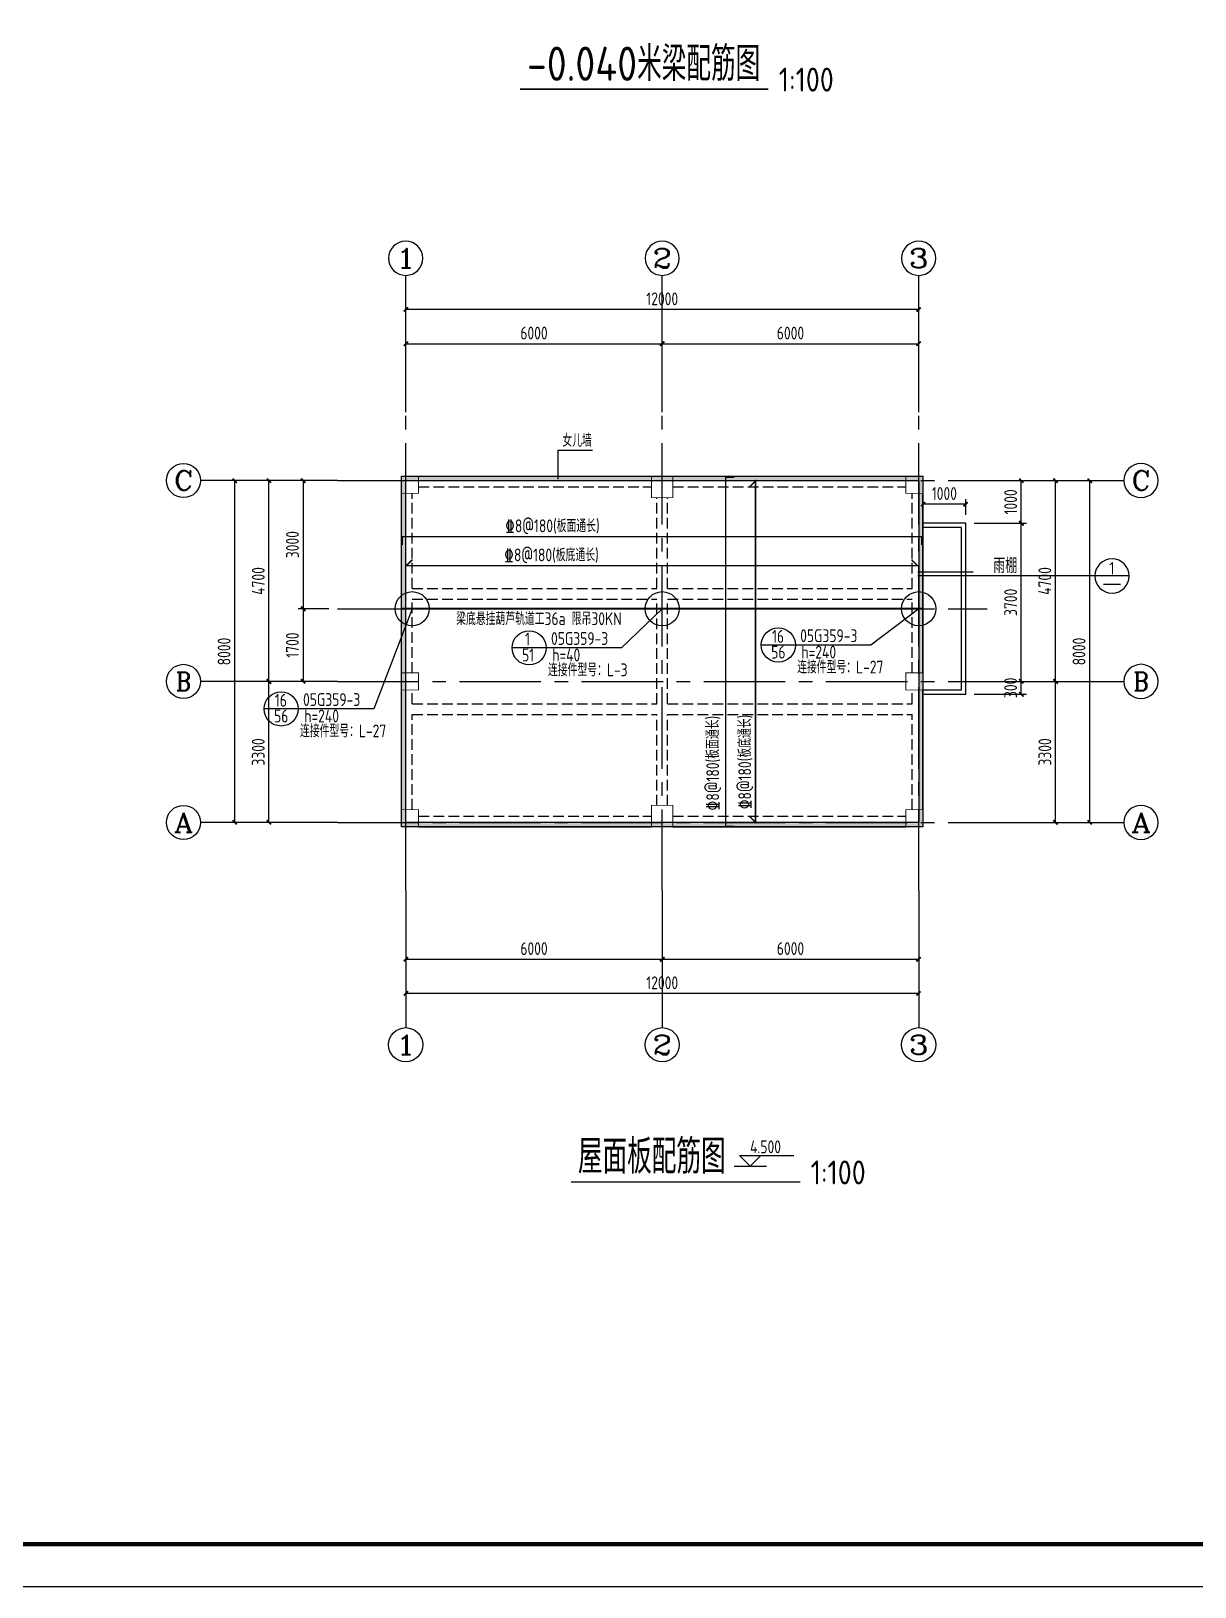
# Model space of a CAD drawing. Header units: millimetres. Extents: x 893615 to 896608, y 39650 to 40458.
# Drawn here: x 896025.1 to 896297.3, y 39650.1 to 40014.1 of the extents above; entities that cross this region are included whole.
import ezdxf
from ezdxf.enums import TextEntityAlignment as Align

# ---------------------------------------------------------------- set-up
doc = ezdxf.new("R2010")
doc.units = ezdxf.units.MM
doc.header["$LTSCALE"] = 1000
doc.header["$MEASUREMENT"] = 0
for name, pattern in [('( Hidden )', [0.375, 0.25, -0.125]), ('2', [18.5, 12, -3, 0.5, -3]), ('3', [500, 300, -200]), ('CENTER2', [28.575, 19.05, -3.175, 3.175, -3.175]), ('DASH', [0.35, 0.25, -0.1])]:
    doc.linetypes.add(name, pattern=pattern)
for name, color, linetype in [('AXIS', 3, 'Continuous'), ('AXIS_TEXT', 7, 'Continuous'), ('DIM', 7, 'Continuous'), ('DOTE', 1, 'Continuous'), ('PUB_DIM', 3, 'Continuous'), ('TEXT', 4, 'Continuous'), ('WALL', 9, 'Continuous'), ('文字', 7, 'Continuous'), ('柱', 2, 'Continuous'), ('标注', 4, 'Continuous'), ('梁', 4, 'Continuous'), ('梁虚线', 134, '3'), ('楼板正筋文字', 7, 'Continuous'), ('楼板正筋钢筋', 24, 'Continuous'), ('楼板负筋文字', 7, 'Continuous'), ('楼板负筋钢筋', 1, 'Continuous')]:
    doc.layers.add(name, color=color, linetype=linetype)
doc.styles.add('_HZTXT', font='txt.shx', dxfattribs={"width": 0.8, "bigfont": 'HZTXT.shx'})
doc.styles.add('_TCH_AXIS', font='COMPLEX', dxfattribs={"bigfont": 'GBCBIG'})
doc.styles.add('COMP', font='COMPLEX', dxfattribs={"bigfont": 'hztxt'})
doc.styles.add('COMPLEX', font='COMPLEX')
doc.styles.add('GBHZ', font='gbenor.shx', dxfattribs={"width": 0.9, "bigfont": 'gbcbig.shx'})
doc.dimstyles.new('Y100', dxfattribs={"dimscale": 0, "dimtxt": 3, "dimasz": 0.01, "dimexe": 1.2, "dimexo": 2, "dimgap": 1, "dimtad": 1, "dimdec": 0, "dimlfac": 100, "dimzin": 0, "dimdsep": 46, "dimtxsty": 'GBHZ', "dimblk": 'DX', "dimcen": 0.09, "dimdle": 1, "dimclrd": 7, "dimclre": 7, "dimclrt": 7, "dimadec": 0, "dimazin": 0, "dimtfac": 1, "dimtdec": 0, "dimtix": 1, "dimtmove": 2, "dimatfit": 3, "dimldrblk": 'DX', "dimfxl": 0, "dimtolj": 1, "dimtzin": 0, "dimarcsym": 0})

# ---------------------------------------------------------------- blocks, each defined once
blk = doc.blocks.new('_INDEX')
blk.add_line((-0.5, 0), (0.5, 0))
blk.add_circle((0, 0), 0.5)
at = {"style": 'COMP'}
for tag, width, p, p2 in [('1', 2.333333, (-0.17, 0.05), (0.17, 0.05)), ('-', 1.166667, (-0.17, -0.39), (0.17, -0.39))]:
    blk.add_attdef(tag, text='', height=0.34, dxfattribs=dict(at, width=width)).set_placement(p, p2, align=Align.FIT)
blk = doc.blocks.new('_AXISO')
blk.add_circle((0, 0), 0.5)
at = {"layer": 'AXIS_TEXT', "style": 'COMPLEX', "width": 1.041667}
blk.add_attdef('A', text='', height=0.56, dxfattribs=at).set_placement((-0.25, -0.28), (0.25, -0.28), align=Align.FIT)
blk = doc.blocks.new('DX')
at = {"color": 0, "linetype": 'ByBlock', "const_width": 40}
blk.add_lwpolyline([(-54, -51), (46, 49)], dxfattribs=at)
blk = doc.blocks.new('*D44')
at = {"layer": 'Defpoints', "color": 0, "transparency": 16777216}
for p in [(896112.72, 39812.97), (896172.72, 39812.97), (896172.72, 39796.97)]:
    blk.add_point(p, dxfattribs=at)
at = {"layer": 'dim', "color": 7, "lineweight": -2, "transparency": 16777216}
for p, q in [((896112.72, 39810.97), (896112.72, 39795.77)), ((896172.72, 39810.97), (896172.72, 39795.77)), ((896112.73, 39796.97), (896172.71, 39796.97))]:
    blk.add_line(p, q, dxfattribs=at)
at = {"layer": 'dim', "color": 7, "lineweight": -2, "transparency": 16777216, "xscale": 0.01, "yscale": 0.01, "zscale": 0.01, "rotation": 180}
blk.add_blockref('DX', (896112.72, 39796.97), dxfattribs=at)
at = {"layer": 'dim', "color": 7, "lineweight": -2, "transparency": 16777216, "xscale": 0.01, "yscale": 0.01, "zscale": 0.01}
blk.add_blockref('DX', (896172.72, 39796.97), dxfattribs=at)
at = {"layer": 'dim', "color": 7, "transparency": 16777216, "insert": (896142.72, 39799.47), "char_height": 3, "attachment_point": 5, "style": 'GBHZ'}
blk.add_mtext('\\A1;6000', dxfattribs=at)
blk = doc.blocks.new('*D45')
at = {"layer": 'Defpoints', "color": 0, "transparency": 16777216}
for p in [(896172.72, 39812.97), (896232.72, 39812.97), (896232.72, 39796.97)]:
    blk.add_point(p, dxfattribs=at)
at = {"layer": 'dim', "color": 7, "lineweight": -2, "transparency": 16777216}
for p, q in [((896172.72, 39810.97), (896172.72, 39795.77)), ((896232.72, 39810.97), (896232.72, 39795.77)), ((896172.73, 39796.97), (896232.71, 39796.97))]:
    blk.add_line(p, q, dxfattribs=at)
at = {"layer": 'dim', "color": 7, "lineweight": -2, "transparency": 16777216, "xscale": 0.01, "yscale": 0.01, "zscale": 0.01, "rotation": 180}
blk.add_blockref('DX', (896172.72, 39796.97), dxfattribs=at)
at = {"layer": 'dim', "color": 7, "lineweight": -2, "transparency": 16777216, "xscale": 0.01, "yscale": 0.01, "zscale": 0.01}
blk.add_blockref('DX', (896232.72, 39796.97), dxfattribs=at)
at = {"layer": 'dim', "color": 7, "transparency": 16777216, "insert": (896202.72, 39799.47), "char_height": 3, "attachment_point": 5, "style": 'GBHZ'}
blk.add_mtext('\\A1;6000', dxfattribs=at)
blk = doc.blocks.new('*D46')
at = {"layer": 'Defpoints', "color": 0, "transparency": 16777216}
for p in [(896112.72, 39812.97), (896232.72, 39812.97), (896112.72, 39788.97)]:
    blk.add_point(p, dxfattribs=at)
at = {"layer": 'dim', "color": 7, "lineweight": -2, "transparency": 16777216}
for p, q in [((896112.72, 39810.97), (896112.72, 39787.77)), ((896232.72, 39810.97), (896232.72, 39787.77)), ((896232.71, 39788.97), (896112.73, 39788.97))]:
    blk.add_line(p, q, dxfattribs=at)
at = {"layer": 'dim', "color": 7, "lineweight": -2, "transparency": 16777216, "xscale": 0.01, "yscale": 0.01, "zscale": 0.01, "rotation": 180}
blk.add_blockref('DX', (896112.72, 39788.97), dxfattribs=at)
at = {"layer": 'dim', "color": 7, "lineweight": -2, "transparency": 16777216, "xscale": 0.01, "yscale": 0.01, "zscale": 0.01}
blk.add_blockref('DX', (896232.72, 39788.97), dxfattribs=at)
at = {"layer": 'dim', "color": 7, "transparency": 16777216, "insert": (896172.72, 39791.47), "char_height": 3, "attachment_point": 5, "style": 'GBHZ'}
blk.add_mtext('\\A1;12000', dxfattribs=at)
blk = doc.blocks.new('*D47')
at = {"layer": 'Defpoints', "color": 0, "transparency": 16777216}
for p in [(896072.72, 39908.97), (896096.72, 39908.97), (896096.72, 39828.97)]:
    blk.add_point(p, dxfattribs=at)
at = {"layer": 'dim', "color": 7, "lineweight": -2, "transparency": 16777216}
for p, q in [((896094.72, 39908.97), (896071.52, 39908.97)), ((896072.72, 39828.98), (896072.72, 39908.96)), ((896094.72, 39828.97), (896071.52, 39828.97))]:
    blk.add_line(p, q, dxfattribs=at)
at = {"layer": 'dim', "color": 7, "lineweight": -2, "transparency": 16777216, "xscale": 0.01, "yscale": 0.01, "zscale": 0.01}
for p, rotation in [((896072.72, 39908.97), 90), ((896072.72, 39828.97), 270)]:
    blk.add_blockref('DX', p, dxfattribs=dict(at, rotation=rotation))
at = {"layer": 'dim', "color": 7, "transparency": 16777216, "insert": (896070.22, 39868.97), "char_height": 3, "attachment_point": 5, "rotation": 90, "style": 'GBHZ'}
blk.add_mtext('\\A1;8000', dxfattribs=at)
blk = doc.blocks.new('*D48')
at = {"layer": 'Defpoints', "color": 0, "transparency": 16777216}
for p in [(896172.72, 39940.97), (896112.72, 39924.97), (896172.72, 39924.97)]:
    blk.add_point(p, dxfattribs=at)
at = {"layer": 'dim', "color": 7, "lineweight": -2, "transparency": 16777216}
for p, q in [((896112.72, 39926.97), (896112.72, 39942.17)), ((896172.72, 39926.97), (896172.72, 39942.17)), ((896112.73, 39940.97), (896172.71, 39940.97))]:
    blk.add_line(p, q, dxfattribs=at)
at = {"layer": 'dim', "color": 7, "lineweight": -2, "transparency": 16777216, "xscale": 0.01, "yscale": 0.01, "zscale": 0.01, "rotation": 180}
blk.add_blockref('DX', (896112.72, 39940.97), dxfattribs=at)
at = {"layer": 'dim', "color": 7, "lineweight": -2, "transparency": 16777216, "xscale": 0.01, "yscale": 0.01, "zscale": 0.01}
blk.add_blockref('DX', (896172.72, 39940.97), dxfattribs=at)
at = {"layer": 'dim', "color": 7, "transparency": 16777216, "insert": (896142.72, 39943.47), "char_height": 3, "attachment_point": 5, "style": 'GBHZ'}
blk.add_mtext('\\A1;6000', dxfattribs=at)
blk = doc.blocks.new('*D49')
at = {"layer": 'Defpoints', "color": 0, "transparency": 16777216}
for p in [(896232.72, 39940.97), (896172.72, 39924.97), (896232.72, 39924.97)]:
    blk.add_point(p, dxfattribs=at)
at = {"layer": 'dim', "color": 7, "lineweight": -2, "transparency": 16777216}
for p, q in [((896172.72, 39926.97), (896172.72, 39942.17)), ((896232.72, 39926.97), (896232.72, 39942.17)), ((896172.73, 39940.97), (896232.71, 39940.97))]:
    blk.add_line(p, q, dxfattribs=at)
at = {"layer": 'dim', "color": 7, "lineweight": -2, "transparency": 16777216, "xscale": 0.01, "yscale": 0.01, "zscale": 0.01, "rotation": 180}
blk.add_blockref('DX', (896172.72, 39940.97), dxfattribs=at)
at = {"layer": 'dim', "color": 7, "lineweight": -2, "transparency": 16777216, "xscale": 0.01, "yscale": 0.01, "zscale": 0.01}
blk.add_blockref('DX', (896232.72, 39940.97), dxfattribs=at)
at = {"layer": 'dim', "color": 7, "transparency": 16777216, "insert": (896202.72, 39943.47), "char_height": 3, "attachment_point": 5, "style": 'GBHZ'}
blk.add_mtext('\\A1;6000', dxfattribs=at)
blk = doc.blocks.new('*D50')
at = {"layer": 'Defpoints', "color": 0, "transparency": 16777216}
for p in [(896112.72, 39948.97), (896112.72, 39924.97), (896232.72, 39924.97)]:
    blk.add_point(p, dxfattribs=at)
at = {"layer": 'dim', "color": 7, "lineweight": -2, "transparency": 16777216}
for p, q in [((896112.72, 39926.97), (896112.72, 39950.17)), ((896232.71, 39948.97), (896112.73, 39948.97)), ((896232.72, 39926.97), (896232.72, 39950.17))]:
    blk.add_line(p, q, dxfattribs=at)
at = {"layer": 'dim', "color": 7, "lineweight": -2, "transparency": 16777216, "xscale": 0.01, "yscale": 0.01, "zscale": 0.01, "rotation": 180}
blk.add_blockref('DX', (896112.72, 39948.97), dxfattribs=at)
at = {"layer": 'dim', "color": 7, "lineweight": -2, "transparency": 16777216, "xscale": 0.01, "yscale": 0.01, "zscale": 0.01}
blk.add_blockref('DX', (896232.72, 39948.97), dxfattribs=at)
at = {"layer": 'dim', "color": 7, "transparency": 16777216, "insert": (896172.72, 39951.47), "char_height": 3, "attachment_point": 5, "style": 'GBHZ'}
blk.add_mtext('\\A1;12000', dxfattribs=at)
blk = doc.blocks.new('*D51')
at = {"layer": 'Defpoints', "color": 0, "transparency": 16777216}
for p in [(896080.72, 39861.97), (896096.72, 39861.97), (896096.72, 39828.97)]:
    blk.add_point(p, dxfattribs=at)
at = {"layer": 'dim', "color": 7, "lineweight": -2, "transparency": 16777216}
for p, q in [((896094.72, 39861.97), (896079.52, 39861.97)), ((896080.72, 39828.98), (896080.72, 39861.96)), ((896094.72, 39828.97), (896079.52, 39828.97))]:
    blk.add_line(p, q, dxfattribs=at)
at = {"layer": 'dim', "color": 7, "lineweight": -2, "transparency": 16777216, "xscale": 0.01, "yscale": 0.01, "zscale": 0.01}
for p, rotation in [((896080.72, 39861.97), 90), ((896080.72, 39828.97), 270)]:
    blk.add_blockref('DX', p, dxfattribs=dict(at, rotation=rotation))
at = {"layer": 'dim', "color": 7, "transparency": 16777216, "insert": (896078.22, 39845.47), "char_height": 3, "attachment_point": 5, "rotation": 90, "style": 'GBHZ'}
blk.add_mtext('\\A1;3300', dxfattribs=at)
blk = doc.blocks.new('*D52')
at = {"layer": 'Defpoints', "color": 0, "transparency": 16777216}
for p in [(896080.72, 39908.97), (896096.72, 39908.97), (896096.72, 39861.97)]:
    blk.add_point(p, dxfattribs=at)
at = {"layer": 'dim', "color": 7, "lineweight": -2, "transparency": 16777216}
for p, q in [((896094.72, 39908.97), (896079.52, 39908.97)), ((896080.72, 39861.98), (896080.72, 39908.96)), ((896094.72, 39861.97), (896079.52, 39861.97))]:
    blk.add_line(p, q, dxfattribs=at)
at = {"layer": 'dim', "color": 7, "lineweight": -2, "transparency": 16777216, "xscale": 0.01, "yscale": 0.01, "zscale": 0.01}
for p, rotation in [((896080.72, 39908.97), 90), ((896080.72, 39861.97), 270)]:
    blk.add_blockref('DX', p, dxfattribs=dict(at, rotation=rotation))
at = {"layer": 'dim', "color": 7, "transparency": 16777216, "insert": (896078.22, 39885.47), "char_height": 3, "attachment_point": 5, "rotation": 90, "style": 'GBHZ'}
blk.add_mtext('\\A1;4700', dxfattribs=at)
blk = doc.blocks.new('*D53')
at = {"layer": 'Defpoints', "color": 0, "transparency": 16777216}
for p in [(896248.72, 39908.97), (896272.72, 39908.97), (896248.72, 39828.97)]:
    blk.add_point(p, dxfattribs=at)
at = {"layer": 'dim', "color": 7, "lineweight": -2, "transparency": 16777216}
for p, q in [((896250.72, 39908.97), (896273.92, 39908.97)), ((896272.72, 39828.98), (896272.72, 39908.96)), ((896250.72, 39828.97), (896273.92, 39828.97))]:
    blk.add_line(p, q, dxfattribs=at)
at = {"layer": 'dim', "color": 7, "lineweight": -2, "transparency": 16777216, "xscale": 0.01, "yscale": 0.01, "zscale": 0.01}
for p, rotation in [((896272.72, 39908.97), 90), ((896272.72, 39828.97), 270)]:
    blk.add_blockref('DX', p, dxfattribs=dict(at, rotation=rotation))
at = {"layer": 'dim', "color": 7, "transparency": 16777216, "insert": (896270.22, 39868.97), "char_height": 3, "attachment_point": 5, "rotation": 90, "style": 'GBHZ'}
blk.add_mtext('\\A1;8000', dxfattribs=at)
blk = doc.blocks.new('*D54')
at = {"layer": 'Defpoints', "color": 0, "transparency": 16777216}
for p in [(896248.72, 39861.97), (896264.72, 39861.97), (896248.72, 39828.97)]:
    blk.add_point(p, dxfattribs=at)
at = {"layer": 'dim', "color": 7, "lineweight": -2, "transparency": 16777216}
for p, q in [((896250.72, 39861.97), (896265.92, 39861.97)), ((896264.72, 39828.98), (896264.72, 39861.96)), ((896250.72, 39828.97), (896265.92, 39828.97))]:
    blk.add_line(p, q, dxfattribs=at)
at = {"layer": 'dim', "color": 7, "lineweight": -2, "transparency": 16777216, "xscale": 0.01, "yscale": 0.01, "zscale": 0.01}
for p, rotation in [((896264.72, 39861.97), 90), ((896264.72, 39828.97), 270)]:
    blk.add_blockref('DX', p, dxfattribs=dict(at, rotation=rotation))
at = {"layer": 'dim', "color": 7, "transparency": 16777216, "insert": (896262.22, 39845.47), "char_height": 3, "attachment_point": 5, "rotation": 90, "style": 'GBHZ'}
blk.add_mtext('\\A1;3300', dxfattribs=at)
blk = doc.blocks.new('*D55')
at = {"layer": 'Defpoints', "color": 0, "transparency": 16777216}
for p in [(896248.72, 39908.97), (896264.72, 39908.97), (896248.72, 39861.97)]:
    blk.add_point(p, dxfattribs=at)
at = {"layer": 'dim', "color": 7, "lineweight": -2, "transparency": 16777216}
for p, q in [((896250.72, 39908.97), (896265.92, 39908.97)), ((896264.72, 39861.98), (896264.72, 39908.96)), ((896250.72, 39861.97), (896265.92, 39861.97))]:
    blk.add_line(p, q, dxfattribs=at)
at = {"layer": 'dim', "color": 7, "lineweight": -2, "transparency": 16777216, "xscale": 0.01, "yscale": 0.01, "zscale": 0.01}
for p, rotation in [((896264.72, 39908.97), 90), ((896264.72, 39861.97), 270)]:
    blk.add_blockref('DX', p, dxfattribs=dict(at, rotation=rotation))
at = {"layer": 'dim', "color": 7, "transparency": 16777216, "insert": (896262.22, 39885.47), "char_height": 3, "attachment_point": 5, "rotation": 90, "style": 'GBHZ'}
blk.add_mtext('\\A1;4700', dxfattribs=at)
blk = doc.blocks.new('*D56')
at = {"layer": 'Defpoints', "color": 0, "transparency": 16777216}
for p in [(896096.72, 39908.97), (896088.72, 39878.97), (896096.72, 39878.97)]:
    blk.add_point(p, dxfattribs=at)
at = {"layer": 'dim', "color": 7, "lineweight": -2, "transparency": 16777216}
for p, q in [((896094.72, 39908.97), (896087.52, 39908.97)), ((896088.72, 39908.96), (896088.72, 39878.98)), ((896094.72, 39878.97), (896087.52, 39878.97))]:
    blk.add_line(p, q, dxfattribs=at)
at = {"layer": 'dim', "color": 7, "lineweight": -2, "transparency": 16777216, "xscale": 0.01, "yscale": 0.01, "zscale": 0.01}
for p, rotation in [((896088.72, 39908.97), 90), ((896088.72, 39878.97), 270)]:
    blk.add_blockref('DX', p, dxfattribs=dict(at, rotation=rotation))
at = {"layer": 'dim', "color": 7, "transparency": 16777216, "insert": (896086.22, 39893.97), "char_height": 3, "attachment_point": 5, "rotation": 90, "style": 'GBHZ'}
blk.add_mtext('\\A1;3000', dxfattribs=at)
blk = doc.blocks.new('*D57')
at = {"layer": 'Defpoints', "color": 0, "transparency": 16777216}
for p in [(896096.72, 39878.97), (896088.72, 39861.97), (896096.72, 39861.97)]:
    blk.add_point(p, dxfattribs=at)
at = {"layer": 'dim', "color": 7, "lineweight": -2, "transparency": 16777216}
for p, q in [((896094.72, 39878.97), (896087.52, 39878.97)), ((896088.72, 39878.96), (896088.72, 39861.98)), ((896094.72, 39861.97), (896087.52, 39861.97))]:
    blk.add_line(p, q, dxfattribs=at)
at = {"layer": 'dim', "color": 7, "lineweight": -2, "transparency": 16777216, "xscale": 0.01, "yscale": 0.01, "zscale": 0.01}
for p, rotation in [((896088.72, 39878.97), 90), ((896088.72, 39861.97), 270)]:
    blk.add_blockref('DX', p, dxfattribs=dict(at, rotation=rotation))
at = {"layer": 'dim', "color": 7, "transparency": 16777216, "insert": (896086.22, 39870.47), "char_height": 3, "attachment_point": 5, "rotation": 90, "style": 'GBHZ'}
blk.add_mtext('\\A1;1700', dxfattribs=at)
blk = doc.blocks.new('*D36')
at = {"layer": 'Defpoints', "color": 0, "transparency": 16777216}
for p in [(896233.72, 39903.43), (896233.72, 39898.97), (896243.72, 39898.97)]:
    blk.add_point(p, dxfattribs=at)
at = {"layer": 'dim', "color": 7, "lineweight": -2, "transparency": 16777216}
for p, q in [((896233.72, 39900.97), (896233.72, 39904.63)), ((896243.71, 39903.43), (896233.73, 39903.43)), ((896243.72, 39900.97), (896243.72, 39904.63))]:
    blk.add_line(p, q, dxfattribs=at)
at = {"layer": 'dim', "color": 7, "lineweight": -2, "transparency": 16777216, "xscale": 0.01, "yscale": 0.01, "zscale": 0.01, "rotation": 180}
blk.add_blockref('DX', (896233.72, 39903.43), dxfattribs=at)
at = {"layer": 'dim', "color": 7, "lineweight": -2, "transparency": 16777216, "xscale": 0.01, "yscale": 0.01, "zscale": 0.01}
blk.add_blockref('DX', (896243.72, 39903.43), dxfattribs=at)
at = {"layer": 'dim', "color": 7, "transparency": 16777216, "insert": (896238.72, 39905.93), "char_height": 3, "attachment_point": 5, "style": 'GBHZ'}
blk.add_mtext('\\A1;1000', dxfattribs=at)
blk = doc.blocks.new('*D37')
at = {"layer": 'Defpoints', "color": 0, "transparency": 16777216}
for p in [(896243.72, 39861.97), (896256.72, 39861.97), (896243.72, 39858.97)]:
    blk.add_point(p, dxfattribs=at)
at = {"layer": 'dim', "color": 7, "lineweight": -2, "transparency": 16777216}
for p, q in [((896245.72, 39861.97), (896257.92, 39861.97)), ((896256.72, 39861.98), (896256.72, 39861.99)), ((896256.72, 39858.97), (896256.72, 39861.97)), ((896245.72, 39858.97), (896257.92, 39858.97)), ((896256.72, 39858.96), (896256.72, 39858.95))]:
    blk.add_line(p, q, dxfattribs=at)
at = {"layer": 'dim', "color": 7, "lineweight": -2, "transparency": 16777216, "xscale": 0.01, "yscale": 0.01, "zscale": 0.01}
for p, rotation in [((896256.72, 39861.97), 270), ((896256.72, 39858.97), 90)]:
    blk.add_blockref('DX', p, dxfattribs=dict(at, rotation=rotation))
at = {"layer": 'dim', "color": 7, "transparency": 16777216, "insert": (896254.22, 39860.47), "char_height": 3, "attachment_point": 5, "rotation": 90, "style": 'GBHZ'}
blk.add_mtext('\\A1;300', dxfattribs=at)
blk = doc.blocks.new('*D38')
at = {"layer": 'Defpoints', "color": 0, "transparency": 16777216}
for p in [(896243.72, 39898.97), (896256.72, 39898.97), (896243.72, 39861.97)]:
    blk.add_point(p, dxfattribs=at)
at = {"layer": 'dim', "color": 7, "lineweight": -2, "transparency": 16777216}
for p, q in [((896245.72, 39898.97), (896257.92, 39898.97)), ((896256.72, 39861.98), (896256.72, 39898.96)), ((896245.72, 39861.97), (896257.92, 39861.97))]:
    blk.add_line(p, q, dxfattribs=at)
at = {"layer": 'dim', "color": 7, "lineweight": -2, "transparency": 16777216, "xscale": 0.01, "yscale": 0.01, "zscale": 0.01}
for p, rotation in [((896256.72, 39898.97), 90), ((896256.72, 39861.97), 270)]:
    blk.add_blockref('DX', p, dxfattribs=dict(at, rotation=rotation))
at = {"layer": 'dim', "color": 7, "transparency": 16777216, "insert": (896254.22, 39880.47), "char_height": 3, "attachment_point": 5, "rotation": 90, "style": 'GBHZ'}
blk.add_mtext('\\A1;3700', dxfattribs=at)
blk = doc.blocks.new('*D39')
at = {"layer": 'Defpoints', "color": 0, "transparency": 16777216}
for p in [(896243.72, 39908.97), (896256.72, 39908.97), (896243.72, 39898.97)]:
    blk.add_point(p, dxfattribs=at)
at = {"layer": 'dim', "color": 7, "lineweight": -2, "transparency": 16777216}
for p, q in [((896245.72, 39908.97), (896257.92, 39908.97)), ((896256.72, 39898.98), (896256.72, 39908.96)), ((896245.72, 39898.97), (896257.92, 39898.97))]:
    blk.add_line(p, q, dxfattribs=at)
at = {"layer": 'dim', "color": 7, "lineweight": -2, "transparency": 16777216, "xscale": 0.01, "yscale": 0.01, "zscale": 0.01}
for p, rotation in [((896256.72, 39908.97), 90), ((896256.72, 39898.97), 270)]:
    blk.add_blockref('DX', p, dxfattribs=dict(at, rotation=rotation))
at = {"layer": 'dim', "color": 7, "transparency": 16777216, "insert": (896254.22, 39903.97), "char_height": 3, "attachment_point": 5, "rotation": 90, "style": 'GBHZ'}
blk.add_mtext('\\A1;1000', dxfattribs=at)

msp = doc.modelspace()

# ---------------------------------------------------------------- hatches: boundary and pattern name
at = {"layer": 'WALL'}
h = msp.add_hatch(dxfattribs=at)
h.set_pattern_fill('DOTS', color=256, scale=10, style=0)
h.set_pattern_definition([(0, (-748.5478, -233.89995), (0.3125, 0.625), [0, -0.625])])
h.paths.add_polyline_path([(896233.717, 39909.97), (896111.717, 39909.97), (896111.717, 39827.97), (896233.717, 39827.97)])
h.paths.add_polyline_path([(896232.717, 39908.97), (896232.717, 39828.97), (896112.717, 39828.97), (896112.717, 39908.97)], flags=16)

# ---------------------------------------------------------------- linework, layer by layer
at = {"color": 3, "linetype": 'Continuous'}
for p, q in [((896114.217, 39878.97), (896105.217, 39855.54)), ((896172.717, 39878.97), (896163.225, 39869.824)), ((896232.717, 39878.97), (896221.513, 39870.484)), ((896163.225, 39869.824), (896137.579, 39869.824)), ((896221.513, 39870.484), (896195.867, 39870.484)), ((896105.217, 39855.54), (896079.571, 39855.54))]:
    msp.add_line(p, q, dxfattribs=at)
msp.add_line((896588.431, 39650.145), (895747.431, 39650.145))
at = {"color": 0, "const_width": 1}
msp.add_lwpolyline([(896578.431, 39660.145), (895772.431, 39660.145), (895772.431, 40234.145), (896578.431, 40234.145)], close=True, dxfattribs=at)
for points in [[(896233.717, 39858.97), (896243.717, 39858.97), (896243.717, 39898.97), (896233.717, 39898.97)], [(896233.717, 39859.97), (896242.717, 39859.97), (896242.717, 39897.97), (896233.717, 39897.97)]]:
    msp.add_lwpolyline(points)
at = {"color": 6, "linetype": '2', "ltscale": 0.001, "const_width": 0.5}
msp.add_lwpolyline([(896111.717, 39878.97), (896233.717, 39878.97)], dxfattribs=at)
at = {"color": 3, "linetype": 'Continuous'}
for centre in [(896114.217, 39878.97), (896172.717, 39878.97), (896232.717, 39878.97), (896141.579, 39869.824), (896199.867, 39870.484), (896083.571, 39855.54)]:
    msp.add_circle(centre, 4, dxfattribs=at)
at = {"layer": 'AXIS', "color": 0}
for p, q in [((896112.717, 39924.97), (896112.717, 39956.97)), ((896172.717, 39924.97), (896172.717, 39956.97)), ((896232.717, 39924.97), (896232.717, 39956.97)), ((896096.717, 39908.97), (896064.717, 39908.97)), ((896248.717, 39908.97), (896280.717, 39908.97)), ((896096.717, 39861.97), (896064.717, 39861.97)), ((896248.717, 39861.97), (896280.717, 39861.97)), ((896096.717, 39828.97), (896064.717, 39828.97)), ((896248.717, 39828.97), (896280.717, 39828.97)), ((896112.717, 39812.97), (896112.717, 39780.97)), ((896172.717, 39812.97), (896172.717, 39780.97)), ((896232.717, 39812.97), (896232.717, 39780.97))]:
    msp.add_line(p, q, dxfattribs=at)
at = {"layer": 'DOTE', "linetype": 'CENTER2', "ltscale": 0.001}
for p, q in [((896112.717, 39812.97), (896112.717, 39924.97)), ((896172.717, 39812.97), (896172.717, 39924.97)), ((896232.717, 39812.97), (896232.717, 39924.97)), ((896096.717, 39908.97), (896248.717, 39908.97)), ((896096.717, 39878.97), (896248.717, 39878.97)), ((896096.717, 39861.97), (896248.717, 39861.97)), ((896096.717, 39828.97), (896248.717, 39828.97))]:
    msp.add_line(p, q, dxfattribs=at)
at = {"layer": 'PUB_DIM'}
for p, q in [((896263.086, 39886.65), (896232.542, 39886.65)), ((896281.392, 39886.65), (896250.981, 39886.65))]:
    msp.add_line(p, q, dxfattribs=at)
at = {"layer": 'PUB_DIM', "const_width": 0.3}
msp.add_lwpolyline([(896232.488, 39887.581), (896245.489, 39887.581)], dxfattribs=at)
at = {"layer": 'WALL'}
for p, q in [((896148.385, 39909.309), (896148.385, 39916.035)), ((896148.385, 39916.035), (896156.435, 39916.035)), ((896275.982, 39884.694), (896279.938, 39884.694))]:
    msp.add_line(p, q, dxfattribs=at)
at = {"layer": 'WALL', "linetype": '( Hidden )'}
for points in [[(896111.717, 39909.97), (896233.717, 39909.97), (896233.717, 39827.97), (896111.717, 39827.97)], [(896112.717, 39908.97), (896232.717, 39908.97), (896232.717, 39828.97), (896112.717, 39828.97)]]:
    msp.add_lwpolyline(points, close=True, dxfattribs=at)
at = {"layer": '文字', "color": 6, "const_width": 0.32}
for points in [[(896139.459, 40000.522), (896197.536, 40000.522)], [(896151.384, 39744.865), (896205.003, 39744.865)]]:
    msp.add_lwpolyline(points, dxfattribs=at)
at = {"layer": '文字', "linetype": 'Continuous', "lineweight": -2}
msp.add_lwpolyline([(896195.798, 39751.036), (896193.298, 39748.536), (896190.798, 39751.036), (896203.521, 39751.036)], dxfattribs=at)
at = {"layer": '柱', "const_width": 0.2}
for points in [[(896115.717, 39905.97), (896115.717, 39909.97), (896111.717, 39909.97), (896111.717, 39905.97)], [(896175.217, 39904.97), (896175.217, 39909.97), (896170.217, 39909.97), (896170.217, 39904.97)], [(896233.717, 39905.97), (896233.717, 39909.97), (896229.717, 39909.97), (896229.717, 39905.97)], [(896115.717, 39859.97), (896115.717, 39863.97), (896111.717, 39863.97), (896111.717, 39859.97)], [(896233.717, 39859.97), (896233.717, 39863.97), (896229.717, 39863.97), (896229.717, 39859.97)], [(896115.717, 39827.97), (896115.717, 39831.97), (896111.717, 39831.97), (896111.717, 39827.97)], [(896175.217, 39827.97), (896175.217, 39832.97), (896170.217, 39832.97), (896170.217, 39827.97)], [(896233.717, 39827.97), (896233.717, 39831.97), (896229.717, 39831.97), (896229.717, 39827.97)]]:
    msp.add_lwpolyline(points, close=True, dxfattribs=at)
at = {"layer": '标注'}
msp.add_line((896189.508, 39748.536), (896197.088, 39748.536), dxfattribs=at)
at = {"layer": '梁'}
for p, q in [((896115.717, 39909.97), (896170.217, 39909.97)), ((896175.217, 39909.97), (896229.717, 39909.97)), ((896111.717, 39863.97), (896111.717, 39905.97)), ((896233.717, 39863.97), (896233.717, 39905.97)), ((896111.717, 39831.97), (896111.717, 39859.97)), ((896233.717, 39831.97), (896233.717, 39859.97)), ((896115.717, 39827.97), (896170.217, 39827.97)), ((896175.217, 39827.97), (896229.717, 39827.97))]:
    msp.add_line(p, q, dxfattribs=at)
at = {"layer": '梁虚线', "linetype": 'DASH', "ltscale": 0.01}
for p, q in [((896114.217, 39883.72), (896114.217, 39905.97)), ((896115.717, 39907.47), (896170.217, 39907.47)), ((896171.467, 39883.72), (896171.467, 39904.97)), ((896173.967, 39883.72), (896173.967, 39904.97)), ((896175.217, 39907.47), (896229.717, 39907.47)), ((896231.217, 39883.72), (896231.217, 39905.97)), ((896114.217, 39883.72), (896171.467, 39883.72)), ((896173.967, 39883.72), (896231.217, 39883.72)), ((896114.217, 39863.97), (896114.217, 39881.22)), ((896114.217, 39881.22), (896171.467, 39881.22)), ((896171.467, 39856.72), (896171.467, 39881.22)), ((896173.967, 39856.72), (896173.967, 39881.22)), ((896173.967, 39881.22), (896231.217, 39881.22)), ((896231.217, 39863.97), (896231.217, 39881.22)), ((896114.217, 39856.72), (896114.217, 39859.97)), ((896231.217, 39856.72), (896231.217, 39859.97)), ((896114.217, 39856.72), (896171.467, 39856.72)), ((896114.217, 39831.97), (896114.217, 39854.22)), ((896114.217, 39854.22), (896171.467, 39854.22)), ((896171.467, 39832.97), (896171.467, 39854.22)), ((896173.967, 39856.72), (896231.217, 39856.72)), ((896173.967, 39832.97), (896173.967, 39854.22)), ((896173.967, 39854.22), (896231.217, 39854.22)), ((896231.217, 39831.97), (896231.217, 39854.22)), ((896115.717, 39830.47), (896170.217, 39830.47)), ((896175.217, 39830.47), (896229.717, 39830.47))]:
    msp.add_line(p, q, dxfattribs=at)
at = {"layer": '楼板正筋钢筋', "const_width": 0.35}
for points in [[(896193.126, 39830.432), (896194.54, 39829.018), (896194.54, 39908.858), (896193.126, 39907.444)], [(896114.275, 39890.459), (896112.861, 39889.045), (896232.464, 39889.045), (896231.05, 39890.46)]]:
    msp.add_lwpolyline(points, dxfattribs=at)
at = {"layer": '楼板负筋钢筋', "const_width": 0.35}
for points in [[(896189.554, 39828.068), (896187.554, 39828.068), (896187.554, 39909.767), (896189.554, 39909.767)], [(896111.932, 39893.852), (896111.932, 39895.852), (896233.414, 39895.852), (896233.414, 39893.852)]]:
    msp.add_lwpolyline(points, dxfattribs=at)

# ---------------------------------------------------------------- block references
at = {"layer": 'AXIS', "color": 0}
ref = msp.add_blockref('_AXISO', (896112.717, 39960.97), dxfattribs=dict(at, xscale=-8, yscale=8, zscale=8, rotation=180))
ref.add_attrib('A', '1', dxfattribs={"layer": 'AXIS_TEXT', "color": 0, "height": 4.525, "style": '_TCH_AXIS', "width": 2.333333}).set_placement((896110.455, 39958.707), (896114.98, 39958.707), align=Align.FIT)
ref = msp.add_blockref('_AXISO', (896172.717, 39960.97), dxfattribs=dict(at, xscale=-8, yscale=8, zscale=8, rotation=180))
ref.add_attrib('A', '2', dxfattribs={"layer": 'AXIS_TEXT', "color": 0, "height": 4.525, "style": '_TCH_AXIS', "width": 1.5}).set_placement((896170.455, 39958.707), (896174.98, 39958.707), align=Align.FIT)
ref = msp.add_blockref('_AXISO', (896232.717, 39960.97), dxfattribs=dict(at, xscale=-8, yscale=8, zscale=8, rotation=180))
ref.add_attrib('A', '3', dxfattribs={"layer": 'AXIS_TEXT', "color": 0, "height": 4.525, "style": '_TCH_AXIS', "width": 1.5}).set_placement((896230.455, 39958.707), (896234.98, 39958.707), align=Align.FIT)
ref = msp.add_blockref('_AXISO', (896060.717, 39908.97), dxfattribs=dict(at, xscale=8, yscale=8, zscale=8))
ref.add_attrib('A', 'C', dxfattribs={"layer": 'AXIS_TEXT', "color": 0, "height": 4.525, "style": '_TCH_AXIS', "width": 1.4}).set_placement((896058.455, 39906.707), (896062.98, 39906.707), align=Align.FIT)
ref = msp.add_blockref('_AXISO', (896284.717, 39908.97), dxfattribs=dict(at, xscale=-8, yscale=8, zscale=8))
ref.add_attrib('A', 'C', dxfattribs={"layer": 'AXIS_TEXT', "color": 0, "height": 4.525, "style": '_TCH_AXIS', "width": 1.4}).set_placement((896282.455, 39906.707), (896286.98, 39906.707), align=Align.FIT)
ref = msp.add_blockref('_AXISO', (896060.717, 39861.97), dxfattribs=dict(at, xscale=8, yscale=8, zscale=8))
ref.add_attrib('A', 'B', dxfattribs={"layer": 'AXIS_TEXT', "color": 0, "height": 4.353, "style": '_TCH_AXIS'}).set_placement((896058.956, 39859.794), (896062.479, 39859.794), align=Align.FIT)
ref = msp.add_blockref('_AXISO', (896284.717, 39861.97), dxfattribs=dict(at, xscale=-8, yscale=8, zscale=8))
ref.add_attrib('A', 'B', dxfattribs={"layer": 'AXIS_TEXT', "color": 0, "height": 4.353, "style": '_TCH_AXIS'}).set_placement((896282.956, 39859.794), (896286.479, 39859.794), align=Align.FIT)
ref = msp.add_blockref('_AXISO', (896060.717, 39828.97), dxfattribs=dict(at, xscale=8, yscale=8, zscale=8))
ref.add_attrib('A', 'A', dxfattribs={"layer": 'AXIS_TEXT', "color": 0, "height": 4.525, "style": '_TCH_AXIS', "width": 1.166667}).set_placement((896058.455, 39826.707), (896062.98, 39826.707), align=Align.FIT)
ref = msp.add_blockref('_AXISO', (896284.717, 39828.97), dxfattribs=dict(at, xscale=-8, yscale=8, zscale=8))
ref.add_attrib('A', 'A', dxfattribs={"layer": 'AXIS_TEXT', "color": 0, "height": 4.525, "style": '_TCH_AXIS', "width": 1.166667}).set_placement((896282.455, 39826.707), (896286.98, 39826.707), align=Align.FIT)
ref = msp.add_blockref('_AXISO', (896112.717, 39776.97), dxfattribs=dict(at, xscale=8, yscale=8, zscale=8))
ref.add_attrib('A', '1', dxfattribs={"layer": 'AXIS_TEXT', "color": 0, "height": 4.525, "style": '_TCH_AXIS', "width": 2.333333}).set_placement((896110.455, 39774.707), (896114.98, 39774.707), align=Align.FIT)
ref = msp.add_blockref('_AXISO', (896172.717, 39776.97), dxfattribs=dict(at, xscale=8, yscale=8, zscale=8))
ref.add_attrib('A', '2', dxfattribs={"layer": 'AXIS_TEXT', "color": 0, "height": 4.525, "style": '_TCH_AXIS', "width": 1.5}).set_placement((896170.455, 39774.707), (896174.98, 39774.707), align=Align.FIT)
ref = msp.add_blockref('_AXISO', (896232.717, 39776.97), dxfattribs=dict(at, xscale=8, yscale=8, zscale=8))
ref.add_attrib('A', '3', dxfattribs={"layer": 'AXIS_TEXT', "color": 0, "height": 4.525, "style": '_TCH_AXIS', "width": 1.5}).set_placement((896230.455, 39774.707), (896234.98, 39774.707), align=Align.FIT)
at = {"layer": 'PUB_DIM'}
ref = msp.add_blockref('_INDEX', (896277.941, 39886.65), dxfattribs=dict(at, xscale=-8, yscale=8, zscale=8))
ref.add_attrib('1', '1', dxfattribs={"layer": '0', "height": 2.72, "style": 'COMP', "width": 2.333333}).set_placement((896276.581, 39887.05), (896279.301, 39887.05), align=Align.FIT)

# ---------------------------------------------------------------- texts
at = {"color": 3, "linetype": 'Continuous', "style": 'GBHZ', "width": 0.9}
for s, p in [('1', (896140.622, 39870.38)), ('05G359-3', (896146.701, 39870.504)), ('16', (896198.403, 39870.997)), ('05G359-3', (896204.99, 39871.165)), ('51', (896139.928, 39866.661)), ('h=40', (896146.981, 39866.669)), ('56', (896198.216, 39867.322)), ('h=240', (896205.269, 39867.329)), ('连接件型号：L-3', (896145.995, 39863.174)), ('连接件型号：L-27', (896204.284, 39863.835)), ('16', (896082.107, 39856.052)), ('05G359-3', (896088.694, 39856.22)), ('56', (896081.92, 39852.378)), ('h=240', (896088.973, 39852.385)), ('连接件型号：L-27', (896087.988, 39848.89))]:
    msp.add_text(s, height=3, rotation=360, dxfattribs=at).set_placement(p)
at = {"layer": 'PUB_DIM', "style": '_HZTXT', "width": 0.8}
msp.add_text('雨棚', height=3.5, dxfattribs=at).set_placement((896250.165, 39887.321))
at = {"layer": 'TEXT', "linetype": '2', "style": 'GBHZ', "width": 0.9}
msp.add_text('梁底悬挂葫芦轨道工36a 限吊30KN    ', height=3, dxfattribs=at).set_placement((896124.53, 39875.142))
at = {"layer": '文字', "color": 6, "style": 'GBHZ'}
for s, height, p in [('-0.040米梁配筋图', 8, (896141.067, 40002.473)), ('1:100', 5.6, (896199.985, 39999.957)), ('屋面板配筋图', 8, (896152.991, 39746.817)), ('1:100', 5.6, (896207.452, 39744.301))]:
    msp.add_text(s, height=height, dxfattribs=at).set_placement(p)
at = {"layer": '文字', "linetype": 'Continuous', "lineweight": -2, "style": 'GBHZ', "width": 0.9}
for s, p in [('女儿墙', (896149.363, 39916.848)), ('4.500', (896193.268, 39751.598))]:
    msp.add_text(s, height=3, dxfattribs=at).set_placement(p)
at = {"layer": '楼板正筋文字', "style": 'GBHZ', "width": 0.9}
msp.add_text('%%1328@180(板底通长)', height=3, dxfattribs=at).set_placement((896135.719, 39890.061))
msp.add_text('%%1328@180(板底通长)', height=3, rotation=90, dxfattribs=at).set_placement((896193.524, 39832.034))
at = {"layer": '楼板负筋文字', "style": 'GBHZ', "width": 0.9}
msp.add_text('%%1328@180(板面通长)', height=3, dxfattribs=at).set_placement((896135.934, 39896.868))
msp.add_text('%%1328@180(板面通长)', height=3, rotation=90, dxfattribs=at).set_placement((896186.031, 39831.77))

# ---------------------------------------------------------------- dimensions: what is measured, and where the dimension line sits
at = {"layer": 'dim'}
for base, p1, p2, picture, middle in [((896112.717, 39948.97), (896232.717, 39924.97), (896112.717, 39924.97), '*D50', (896172.717, 39951.47)), ((896172.717, 39940.97), (896112.717, 39924.97), (896172.717, 39924.97), '*D48', (896142.717, 39943.47)), ((896232.717, 39940.97), (896172.717, 39924.97), (896232.717, 39924.97), '*D49', (896202.717, 39943.47)), ((896233.717, 39903.429), (896243.717, 39898.97), (896233.717, 39898.97), '*D36', (896238.717, 39905.929)), ((896172.717, 39796.97), (896112.717, 39812.97), (896172.717, 39812.97), '*D44', (896142.717, 39799.47)), ((896112.717, 39788.97), (896232.717, 39812.97), (896112.717, 39812.97), '*D46', (896172.717, 39791.47)), ((896232.717, 39796.97), (896172.717, 39812.97), (896232.717, 39812.97), '*D45', (896202.717, 39799.47))]:
    dim = msp.add_linear_dim(base=base, p1=p1, p2=p2, dimstyle='Y100', override={"dimscale": 1}, dxfattribs=at)
    dim.commit()
    dim.dimension.update_dxf_attribs({"geometry": picture, "text_midpoint": middle})
for base, p1, p2, picture, middle in [((896072.717, 39908.97), (896096.717, 39828.97), (896096.717, 39908.97), '*D47', (896070.217, 39868.97)), ((896080.717, 39908.97), (896096.717, 39861.97), (896096.717, 39908.97), '*D52', (896078.217, 39885.47)), ((896088.717, 39878.97), (896096.717, 39908.97), (896096.717, 39878.97), '*D56', (896086.217, 39893.97)), ((896256.717, 39908.97), (896243.717, 39898.97), (896243.717, 39908.97), '*D39', (896254.217, 39903.97)), ((896272.717, 39908.97), (896248.717, 39828.97), (896248.717, 39908.97), '*D53', (896270.217, 39868.97)), ((896264.717, 39908.97), (896248.717, 39861.97), (896248.717, 39908.97), '*D55', (896262.217, 39885.47)), ((896256.717, 39898.97), (896243.717, 39861.97), (896243.717, 39898.97), '*D38', (896254.217, 39880.47)), ((896088.717, 39861.97), (896096.717, 39878.97), (896096.717, 39861.97), '*D57', (896086.217, 39870.47)), ((896080.717, 39861.97), (896096.717, 39828.97), (896096.717, 39861.97), '*D51', (896078.217, 39845.47)), ((896256.717, 39861.97), (896243.717, 39858.97), (896243.717, 39861.97), '*D37', (896254.217, 39860.47)), ((896264.717, 39861.97), (896248.717, 39828.97), (896248.717, 39861.97), '*D54', (896262.217, 39845.47))]:
    dim = msp.add_linear_dim(base=base, p1=p1, p2=p2, angle=90, dimstyle='Y100', override={"dimscale": 1}, dxfattribs=at)
    dim.commit()
    dim.dimension.update_dxf_attribs({"geometry": picture, "text_midpoint": middle})

doc.saveas('drawing.dxf')
